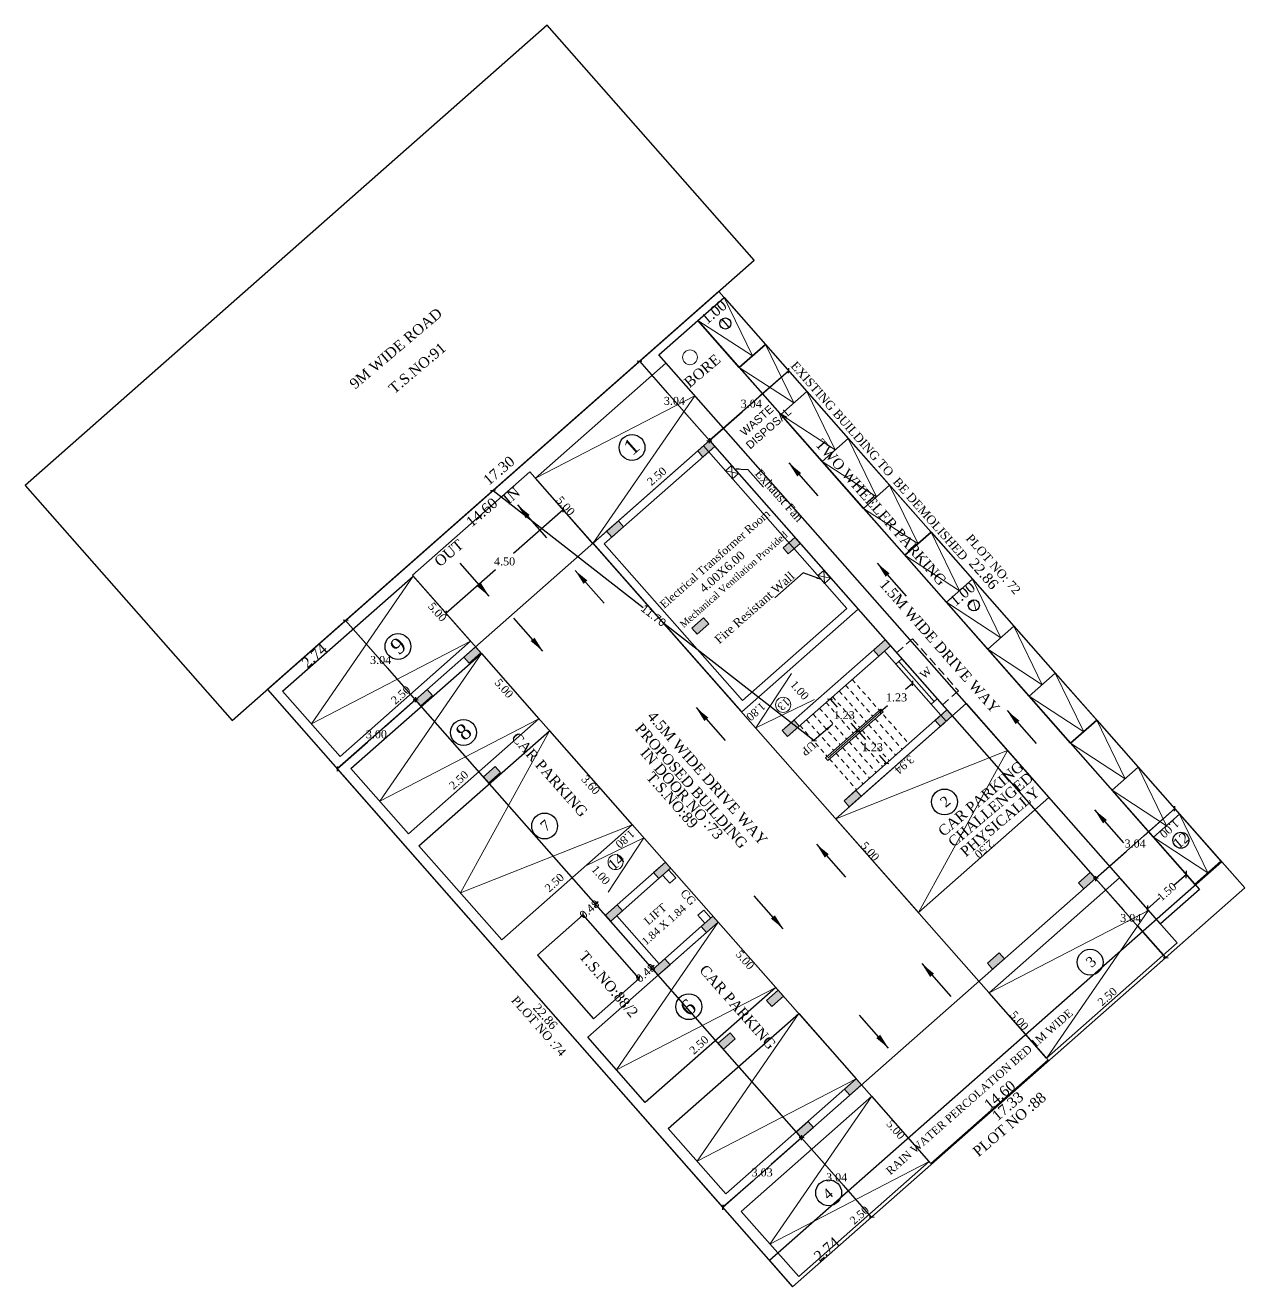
# Model space of a CAD drawing. Header units: metres. Extents: x -132 to 144, y -80 to -15.
# Drawn here: x 6.76 to 41.81, y -56.77 to -20.51 of the extents above; entities that cross this region are included whole.
import ezdxf
from ezdxf.enums import TextEntityAlignment as Align

# ---------------------------------------------------------------- set-up
doc = ezdxf.new("R2010")
doc.units = ezdxf.units.M
doc.header["$MEASUREMENT"] = 0
doc.header["$PDMODE"] = 3
doc.linetypes.add('HIDDEN', pattern=[0.375, 0.25, -0.125])
doc.layers.get('0').update_dxf_attribs({"lineweight": 5})
doc.layers.get('DEFPOINTS').update_dxf_attribs({"lineweight": 5})
for name, color, linetype, lineweight in [('AISLE_WIDTH_2', 8, 'Continuous', 0), ('DIST_EXIT', 7, 'Continuous', 0), ('DRIVE_WAY', 254, 'Continuous', 0), ('ELECTRICAL_ROOM', 7, 'Continuous', 0), ('NOTIFIED_ROAD', 1, 'Continuous', 13), ('PER_AISLE_WIDTH', 5, 'Continuous', 0), ('ROAD_WIDTH', 1, 'Continuous', 13), ('TWO_WHEELER_DRIVE_WAY', 6, 'Continuous', 0)]:
    doc.layers.add(name, color=color, linetype=linetype, lineweight=lineweight)
doc.layers.add('BLK_1_COVERED_AREA', color=140, linetype='Continuous', plot=False)
for name, color, linetype in [('BLK_1_LVL_0_BLDG_FOOT_PRINT', 1, 'Continuous'), ('BLK_1_LVL_0_FRONT_SETBACK', 2, 'Continuous'), ('BLK_1_LVL_0_REAR_SETBACK', 11, 'Continuous'), ('BLK_1_LVL_0_SIDE_SETBACK1', 171, 'Continuous'), ('BLK_1_LVL_0_SIDE_SETBACK2', 102, 'Continuous'), ('PARKING_SLOT', 30, 'Continuous'), ('PLOT_BOUNDARY', 70, 'Continuous'), ('RWH', 130, 'Continuous'), ('SEPTIC_TANK', 146, 'Continuous'), ('SURRENDER_ROAD_WIDTH', 2, 'Continuous'), ('TWO_WHEELER_PARKING', 2, 'Continuous')]:
    doc.layers.add(name, color=color, linetype=linetype)
doc.styles.add('Isa-', font='times.ttf')
doc.styles.get("Standard").update_dxf_attribs({"font": 'arial.ttf'})
doc.styles.add('STYLE2', font='times.ttf')
doc.dimstyles.new('Copy of ISO-25', dxfattribs={"dimscale": 0, "dimtxt": 0.23, "dimasz": 0.1, "dimexe": 1.25, "dimexo": 0.625, "dimgap": 0.11, "dimtad": 0, "dimtih": 1, "dimtoh": 1, "dimzin": 1, "dimdsep": 46, "dimtxsty": 'STYLE2', "dimblk": 'OBLIQUE', "dimcen": 0, "dimse1": 1, "dimse2": 1, "dimclrd": 1, "dimclrt": 3, "dimadec": 0, "dimazin": 2, "dimtfac": 1, "dimtix": 1, "dimtofl": 0, "dimtmove": 0, "dimatfit": 3, "dimfxl": 0, "dimtolj": 1, "dimarcsym": 0})
doc.dimstyles.new('ISO-25', dxfattribs={"dimscale": 0, "dimtxt": 0.23, "dimasz": 0.15, "dimexe": 1.25, "dimexo": 0.625, "dimgap": 0.11, "dimtad": 0, "dimtih": 1, "dimtoh": 1, "dimzin": 1, "dimdsep": 46, "dimtxsty": 'STYLE2', "dimblk": 'OBLIQUE', "dimcen": 0, "dimse1": 1, "dimse2": 1, "dimclrd": 1, "dimclrt": 3, "dimadec": 0, "dimazin": 2, "dimtfac": 1, "dimtix": 1, "dimtofl": 0, "dimtmove": 0, "dimatfit": 3, "dimfxl": 0, "dimtolj": 1, "dimarcsym": 0})
doc.dimstyles.new('STANDARD$0', dxfattribs={"dimtxt": 0.5, "dimasz": 0.1, "dimexe": 2, "dimexo": 2, "dimgap": 0, "dimtad": 0, "dimzin": 0, "dimdsep": 46, "dimtxsty": 'Standard', "dimblk": 'OBLIQUE', "dimcen": -0.0625, "dimse1": 1, "dimse2": 1, "dimclrd": 3, "dimclre": 9, "dimadec": 0, "dimazin": 0, "dimtfac": 1, "dimtix": 1, "dimtofl": 0, "dimtmove": 2, "dimatfit": 3, "dimldrblk": 'OBLIQUE', "dimfxl": 0, "dimtolj": 1, "dimtzin": 0, "dimarcsym": 0})

# ---------------------------------------------------------------- blocks, each defined once
blk = doc.blocks.new('_Oblique')
at = {"color": 0, "linetype": 'ByBlock', "lineweight": -2}
blk.add_line((-0.5, -0.5), (0.5, 0.5), dxfattribs=at)
blk = doc.blocks.new('*D167')
at = {"color": 1, "lineweight": -2}
for p, q in [((30.701, -40.8), (30.906, -41.033)), ((31.511, -41.719), (31.307, -41.487))]:
    blk.add_line(p, q, dxfattribs=at)
at = {"layer": 'DEFPOINTS', "color": 0}
for p in [(30.701, -40.8), (30.857, -40.663), (31.667, -41.582)]:
    blk.add_point(p, dxfattribs=at)
at = {"color": 1, "lineweight": -2, "xscale": 0.1, "yscale": 0.1, "zscale": 0.1}
for p, rotation in [((30.701, -40.8), 131.4016149081843), ((31.511, -41.719), 311.4016149081843)]:
    blk.add_blockref('_Oblique', p, dxfattribs=dict(at, rotation=rotation))
at = {"color": 3, "lineweight": -3, "insert": (31.106, -41.26), "char_height": 0.23, "attachment_point": 5, "style": 'STYLE2'}
blk.add_mtext('\\A1;1.23', dxfattribs=at)
blk = doc.blocks.new('*D168')
at = {"color": 1, "lineweight": -2}
for p, q in [((29.889, -39.879), (30.095, -40.112)), ((30.701, -40.8), (30.495, -40.567))]:
    blk.add_line(p, q, dxfattribs=at)
at = {"layer": 'DEFPOINTS', "color": 0}
for p in [(29.889, -39.879), (29.857, -39.907), (30.701, -40.8)]:
    blk.add_point(p, dxfattribs=at)
at = {"color": 1, "lineweight": -2, "xscale": 0.1, "yscale": 0.1, "zscale": 0.1}
for p, rotation in [((29.889, -39.879), 131.4016149081843), ((30.701, -40.8), 311.4016149081843)]:
    blk.add_blockref('_Oblique', p, dxfattribs=dict(at, rotation=rotation))
at = {"color": 3, "lineweight": -3, "insert": (30.295, -40.34), "char_height": 0.23, "attachment_point": 5, "style": 'STYLE2'}
blk.add_mtext('\\A1;1.23', dxfattribs=at)
blk = doc.blocks.new('*D169')
at = {"color": 1, "lineweight": -2}
for p, q in [((32.26, -39.425), (32.058, -39.603)), ((31.34, -40.236), (31.542, -40.058))]:
    blk.add_line(p, q, dxfattribs=at)
at = {"layer": 'DEFPOINTS', "color": 0}
for p in [(30.528, -39.315), (32.259, -39.424), (32.26, -39.425)]:
    blk.add_point(p, dxfattribs=at)
at = {"color": 1, "lineweight": -2, "xscale": 0.1, "yscale": 0.1, "zscale": 0.1}
for p, rotation in [((32.26, -39.425), 41.40161490818367), ((31.34, -40.236), 221.4016149081837)]:
    blk.add_blockref('_Oblique', p, dxfattribs=dict(at, rotation=rotation))
at = {"color": 3, "lineweight": -3, "insert": (31.8, -39.83), "char_height": 0.23, "attachment_point": 5, "style": 'STYLE2'}
blk.add_mtext('\\A1;1.23', dxfattribs=at)
blk = doc.blocks.new('*D188')
at = {"layer": 'DEFPOINTS', "color": 0}
for p in [(20.204, -33.878), (20.204, -33.878), (29.426, -41.07)]:
    blk.add_point(p, dxfattribs=at)
at = {"layer": 'DIST_EXIT', "color": 3, "lineweight": -2}
for p, q in [((20.204, -33.878), (24.518, -37.242)), ((29.426, -41.07), (25.112, -37.706))]:
    blk.add_line(p, q, dxfattribs=at)
at = {"layer": 'DIST_EXIT', "color": 3, "lineweight": -2, "xscale": 0.1, "yscale": 0.1, "zscale": 0.1}
for p, rotation in [((20.204, -33.878), 142.0509478956235), ((29.426, -41.07), 322.0509478956235)]:
    blk.add_blockref('_Oblique', p, dxfattribs=dict(at, rotation=rotation))
at = {"layer": 'DIST_EXIT', "color": 0, "lineweight": -3, "insert": (24.815, -37.474), "char_height": 0.23, "attachment_point": 5, "rotation": 322.0509}
blk.add_mtext('\\A1;11.70', dxfattribs=at)
blk = doc.blocks.new('*D192')
at = {"layer": 'DEFPOINTS', "color": 0}
for p in [(23.15, -45.763), (23.15, -45.763), (22.793, -46.077)]:
    blk.add_point(p, dxfattribs=at)
at = {"layer": 'SEPTIC_TANK', "color": 3, "lineweight": -2}
for p, q in [((23.15, -45.763), (23.225, -45.697)), ((22.793, -46.077), (22.718, -46.144))]:
    blk.add_line(p, q, dxfattribs=at)
at = {"layer": 'SEPTIC_TANK', "color": 3, "lineweight": -2, "xscale": 0.1, "yscale": 0.1, "zscale": 0.1}
for p, rotation in [((22.793, -46.077), 41.40161490749492), ((23.15, -45.763), 221.401614907495)]:
    blk.add_blockref('_Oblique', p, dxfattribs=dict(at, rotation=rotation))
at = {"layer": 'SEPTIC_TANK', "color": 0, "lineweight": -3, "insert": (22.972, -45.92), "char_height": 0.23, "attachment_point": 5, "rotation": 41.4016}
blk.add_mtext('\\A1;0.48', dxfattribs=at)
blk = doc.blocks.new('*D193')
at = {"layer": 'DEFPOINTS', "color": 0, "linetype": 'ByBlock'}
for p in [(24.761, -47.59), (24.761, -47.59), (24.405, -47.905)]:
    blk.add_point(p, dxfattribs=at)
at = {"layer": 'SEPTIC_TANK', "color": 3, "linetype": 'ByBlock', "lineweight": -2}
for p, q in [((24.761, -47.59), (24.836, -47.524)), ((24.405, -47.905), (24.33, -47.971))]:
    blk.add_line(p, q, dxfattribs=at)
at = {"layer": 'SEPTIC_TANK', "color": 3, "linetype": 'ByBlock', "lineweight": -2, "xscale": 0.1, "yscale": 0.1, "zscale": 0.1}
for p, rotation in [((24.405, -47.905), 41.40161490749492), ((24.761, -47.59), 221.401614907495)]:
    blk.add_blockref('_Oblique', p, dxfattribs=dict(at, rotation=rotation))
at = {"layer": 'SEPTIC_TANK', "color": 0, "linetype": 'ByBlock', "lineweight": -3, "insert": (24.583, -47.748), "char_height": 0.23, "attachment_point": 5, "rotation": 41.4016}
blk.add_mtext('\\A1;0.48', dxfattribs=at)
blk = doc.blocks.new('*D229')
at = {"color": 102, "linetype": 'Continuous', "lineweight": -2}
for p, q in [((17.976, -39.895), (17.107, -40.661)), ((15.723, -41.881), (16.592, -41.115))]:
    blk.add_line(p, q, dxfattribs=at)
at = {"layer": 'DEFPOINTS', "color": 0}
for p in [(17.976, -39.895), (15.723, -41.881), (15.723, -41.881)]:
    blk.add_point(p, dxfattribs=at)
at = {"color": 102, "lineweight": -2, "xscale": 0.1, "yscale": 0.1, "zscale": 0.1}
for p, rotation in [((17.976, -39.895), 41.40161490818566), ((15.723, -41.881), 221.4016149081856)]:
    blk.add_blockref('_Oblique', p, dxfattribs=dict(at, rotation=rotation))
at = {"color": 102, "lineweight": -3, "insert": (16.849, -40.888), "char_height": 0.23, "attachment_point": 5, "style": 'STYLE2'}
blk.add_mtext('\\A1;3.00', dxfattribs=at)
blk = doc.blocks.new('*D230')
at = {"color": 2, "linetype": 'Continuous', "lineweight": -2}
for p, q in [((15.966, -37.614), (16.77, -38.527)), ((17.976, -39.895), (17.171, -38.982))]:
    blk.add_line(p, q, dxfattribs=at)
at = {"layer": 'DEFPOINTS', "color": 0}
for p in [(15.966, -37.614), (15.966, -37.614), (17.976, -39.895)]:
    blk.add_point(p, dxfattribs=at)
at = {"color": 2, "lineweight": -2, "xscale": 0.1, "yscale": 0.1, "zscale": 0.1}
for p, rotation in [((15.966, -37.614), 131.4016149050873), ((17.976, -39.895), 311.4016149050873)]:
    blk.add_blockref('_Oblique', p, dxfattribs=dict(at, rotation=rotation))
at = {"color": 2, "lineweight": -3, "insert": (16.971, -38.754), "char_height": 0.23, "attachment_point": 5, "style": 'STYLE2'}
blk.add_mtext('\\A1;3.04', dxfattribs=at)
blk = doc.blocks.new('*D231')
at = {"color": 1, "linetype": 'Continuous', "lineweight": -2}
for p, q in [((24.412, -30.168), (25.216, -31.081)), ((26.422, -32.448), (25.617, -31.535))]:
    blk.add_line(p, q, dxfattribs=at)
at = {"layer": 'DEFPOINTS', "color": 0}
for p in [(24.412, -30.168), (24.412, -30.168), (26.422, -32.448)]:
    blk.add_point(p, dxfattribs=at)
at = {"color": 1, "lineweight": -2, "xscale": 0.1, "yscale": 0.1, "zscale": 0.1}
for p, rotation in [((24.412, -30.168), 131.4016149081838), ((26.422, -32.448), 311.4016149081838)]:
    blk.add_blockref('_Oblique', p, dxfattribs=dict(at, rotation=rotation))
at = {"color": 3, "insert": (25.417, -31.308), "char_height": 0.23, "attachment_point": 5, "style": 'STYLE2'}
blk.add_mtext('\\A1;3.04', dxfattribs=at)
blk = doc.blocks.new('*D232')
at = {"color": 1, "linetype": 'Continuous', "lineweight": -2}
for p, q in [((37.524, -45.03), (38.33, -45.941)), ((39.539, -47.306), (38.733, -46.396))]:
    blk.add_line(p, q, dxfattribs=at)
at = {"layer": 'DEFPOINTS', "color": 0}
for p in [(37.519, -45.035), (39.534, -47.311), (39.539, -47.306)]:
    blk.add_point(p, dxfattribs=at)
at = {"color": 1, "lineweight": -2, "xscale": 0.1, "yscale": 0.1, "zscale": 0.1}
for p, rotation in [((37.524, -45.03), 131.5221472490086), ((39.539, -47.306), 311.5221472490087)]:
    blk.add_blockref('_Oblique', p, dxfattribs=dict(at, rotation=rotation))
at = {"color": 3, "insert": (38.532, -46.168), "char_height": 0.23, "attachment_point": 5, "style": 'STYLE2'}
blk.add_mtext('\\A1;3.04', dxfattribs=at)
blk = doc.blocks.new('*D233')
at = {"color": 1, "linetype": 'Continuous', "lineweight": -2}
for p, q in [((39.799, -43.024), (38.917, -43.802)), ((37.519, -45.035), (38.401, -44.257))]:
    blk.add_line(p, q, dxfattribs=at)
at = {"layer": 'DEFPOINTS', "color": 0}
for p in [(39.799, -43.024), (39.799, -43.024), (37.519, -45.035)]:
    blk.add_point(p, dxfattribs=at)
at = {"color": 1, "lineweight": -2, "xscale": 0.1, "yscale": 0.1, "zscale": 0.1}
for p, rotation in [((39.799, -43.024), 41.40161491333244), ((37.519, -45.035), 221.4016149133325)]:
    blk.add_blockref('_Oblique', p, dxfattribs=dict(at, rotation=rotation))
at = {"color": 3, "insert": (38.659, -44.029), "char_height": 0.23, "attachment_point": 5, "style": 'STYLE2'}
blk.add_mtext('\\A1;3.04', dxfattribs=at)
blk = doc.blocks.new('*D234')
at = {"color": 1, "linetype": 'Continuous', "lineweight": -2}
for p, q in [((29.073, -52.481), (28.195, -53.253)), ((26.801, -54.479), (27.678, -53.708))]:
    blk.add_line(p, q, dxfattribs=at)
at = {"layer": 'DEFPOINTS', "color": 0}
for p in [(29.073, -52.481), (26.801, -54.479), (26.801, -54.479)]:
    blk.add_point(p, dxfattribs=at)
at = {"color": 1, "lineweight": -2, "xscale": 0.1, "yscale": 0.1, "zscale": 0.1}
for p, rotation in [((29.073, -52.481), 41.32642363965231), ((26.801, -54.479), 221.3264236396523)]:
    blk.add_blockref('_Oblique', p, dxfattribs=dict(at, rotation=rotation))
at = {"color": 3, "insert": (27.937, -53.48), "char_height": 0.23, "attachment_point": 5, "style": 'STYLE2'}
blk.add_mtext('\\A1;3.03', dxfattribs=at)
blk = doc.blocks.new('*D235')
at = {"color": 11, "linetype": 'Continuous', "lineweight": -2}
for p, q in [((29.073, -52.481), (29.878, -53.394)), ((31.084, -54.761), (30.279, -53.849))]:
    blk.add_line(p, q, dxfattribs=at)
at = {"layer": 'DEFPOINTS', "color": 0}
for p in [(29.073, -52.481), (31.084, -54.761), (31.084, -54.761)]:
    blk.add_point(p, dxfattribs=at)
at = {"color": 11, "lineweight": -2, "xscale": 0.1, "yscale": 0.1, "zscale": 0.1}
for p, rotation in [((29.073, -52.481), 131.4016149030228), ((31.084, -54.761), 311.4016149030228)]:
    blk.add_blockref('_Oblique', p, dxfattribs=dict(at, rotation=rotation))
at = {"color": 11, "lineweight": -3, "insert": (30.078, -53.621), "char_height": 0.23, "attachment_point": 5, "style": 'STYLE2'}
blk.add_mtext('\\A1;3.04', dxfattribs=at)
blk = doc.blocks.new('*D236')
at = {"layer": 'DEFPOINTS', "color": 0, "ltscale": 2}
for p in [(40.508, -45.345), (39.006, -45.909), (39.383, -46.337)]:
    blk.add_point(p, dxfattribs=at)
at = {"layer": 'TWO_WHEELER_DRIVE_WAY', "color": 3, "lineweight": -2, "ltscale": 2}
for p, q in [((40.131, -44.917), (39.772, -45.234)), ((39.006, -45.909), (39.365, -45.592))]:
    blk.add_line(p, q, dxfattribs=at)
at = {"layer": 'TWO_WHEELER_DRIVE_WAY', "color": 3, "lineweight": -2, "ltscale": 2, "xscale": 0.15, "yscale": 0.15, "zscale": 0.15}
for p, rotation in [((40.131, -44.917), 41.40161490818413), ((39.006, -45.909), 221.4016149081841)]:
    blk.add_blockref('_Oblique', p, dxfattribs=dict(at, rotation=rotation))
at = {"layer": 'TWO_WHEELER_DRIVE_WAY', "color": 0, "lineweight": -3, "ltscale": 2, "insert": (39.568, -45.413), "char_height": 0.23, "attachment_point": 5, "rotation": 41.4016, "style": 'Isa-'}
blk.add_mtext('\\A1;1.50', dxfattribs=at)
blk = doc.blocks.new('*D237')
at = {"color": 171, "linetype": 'Continuous', "lineweight": -2}
for p, q in [((28.702, -30.438), (27.881, -31.162)), ((26.422, -32.448), (27.365, -31.617))]:
    blk.add_line(p, q, dxfattribs=at)
at = {"layer": 'DEFPOINTS', "color": 0}
for p in [(28.702, -30.438), (28.702, -30.438), (26.422, -32.448)]:
    blk.add_point(p, dxfattribs=at)
at = {"color": 171, "lineweight": -2, "xscale": 0.1, "yscale": 0.1, "zscale": 0.1}
for p, rotation in [((28.702, -30.438), 41.40161490818423), ((26.422, -32.448), 221.4016149081842)]:
    blk.add_blockref('_Oblique', p, dxfattribs=dict(at, rotation=rotation))
at = {"color": 171, "lineweight": -3, "insert": (27.623, -31.389), "char_height": 0.23, "attachment_point": 5, "style": 'STYLE2'}
blk.add_mtext('\\A1;3.04', dxfattribs=at)
blk = doc.blocks.new('*D238')
at = {"layer": 'DEFPOINTS', "color": 0}
for p in [(21.258, -33.34), (22.222, -34.433), (17.883, -36.316)]:
    blk.add_point(p, dxfattribs=at)
at = {"layer": 'DRIVE_WAY', "color": 1, "lineweight": -2}
for p, q in [((22.222, -34.433), (20.792, -35.694)), ((18.846, -37.409), (20.276, -36.148))]:
    blk.add_line(p, q, dxfattribs=at)
at = {"layer": 'DRIVE_WAY', "color": 1, "lineweight": -2, "xscale": 0.1, "yscale": 0.1, "zscale": 0.1}
for p, rotation in [((22.222, -34.433), 41.40161490818493), ((18.846, -37.409), 221.4016149081849)]:
    blk.add_blockref('_Oblique', p, dxfattribs=dict(at, rotation=rotation))
at = {"layer": 'DRIVE_WAY', "color": 3, "insert": (20.534, -35.921), "char_height": 0.23, "attachment_point": 5, "style": 'STYLE2'}
blk.add_mtext('\\A1;4.50', dxfattribs=at)

msp = doc.modelspace()

# ---------------------------------------------------------------- hatches: boundary and pattern name
for points in [[(26.08447, -32.7456), (26.23658, -32.91812), (26.57412, -32.62052), (26.42201, -32.448)], [(23.95585, -34.92896), (23.80374, -34.75644), (23.4662, -35.05404), (23.61831, -35.22656)], [(29.02688, -35.40247), (28.87477, -35.22995), (28.53723, -35.52755), (28.68934, -35.70007)], [(26.40844, -37.71106), (26.25634, -37.53854), (25.91879, -37.83614), (26.0709, -38.00866)], [(19.85079, -38.54826), (19.69868, -38.37574), (19.36114, -38.67334), (19.51325, -38.84586)], [(31.6245, -38.34872), (31.47239, -38.1762), (31.13485, -38.4738), (31.28695, -38.64632)], [(18.46562, -39.76953), (18.31351, -39.59701), (17.97597, -39.8946), (18.12808, -40.06713)], [(33.39907, -40.36147), (33.24697, -40.18895), (32.90943, -40.48655), (33.06153, -40.65907)], [(29.00606, -40.65732), (28.85395, -40.48479), (28.51641, -40.78239), (28.66852, -40.95492)], [(20.41751, -41.98367), (20.2654, -41.81115), (19.92786, -42.10875), (20.07997, -42.28127)], [(30.7805, -42.67019), (30.62839, -42.49767), (30.29085, -42.79527), (30.44295, -42.96779)], [(25.30679, -44.73653), (25.15468, -44.56401), (24.81714, -44.86161), (24.96924, -45.03413)], [(37.51918, -45.03455), (37.36707, -44.86202), (37.02953, -45.15962), (37.18164, -45.33215)], [(23.92161, -45.95779), (23.76951, -45.78527), (23.43197, -46.08287), (23.58407, -46.25539)], [(26.67574, -46.28922), (26.52364, -46.1167), (26.1861, -46.4143), (26.3382, -46.58682)], [(25.29057, -47.51048), (25.13847, -47.33796), (24.80093, -47.63556), (24.95303, -47.80808)], [(34.9006, -47.34326), (34.74849, -47.17074), (34.41095, -47.46834), (34.56306, -47.64086)], [(28.55173, -48.41698), (28.39962, -48.24446), (28.06208, -48.54206), (28.21418, -48.71458)], [(27.16637, -49.63832), (27.01426, -49.4658), (26.67672, -49.7634), (26.82883, -49.93592)], [(30.79585, -50.96229), (30.64374, -50.78977), (30.3062, -51.08737), (30.45831, -51.25989)], [(29.41068, -52.18356), (29.25857, -52.01103), (28.92103, -52.30863), (29.07314, -52.48116)]]:
    msp.add_hatch(color=4).paths.add_polyline_path(points)

# ---------------------------------------------------------------- linework, layer by layer
at = {"color": 4}
for p, q in [((27.65638, -30.01234), (26.84102, -28.33151)), ((27.65638, -30.01234), (26.09093, -28.99284)), ((28.84678, -31.36251), (28.03142, -29.68168)), ((28.84678, -31.36251), (27.28133, -30.34301)), ((25.99789, -31.15546), (21.42077, -33.52451)), ((25.99789, -31.15546), (23.0741, -35.39974)), ((30.03718, -32.71268), (29.22182, -31.03184)), ((30.03718, -32.71268), (28.47173, -31.69318)), ((31.22758, -34.06284), (30.41222, -32.38201)), ((31.22758, -34.06284), (29.66213, -33.04334)), ((32.41797, -35.41301), (31.60262, -33.73218)), ((32.41797, -35.41301), (30.85253, -34.39351)), ((33.60837, -36.76317), (32.79302, -35.08234)), ((33.60837, -36.76317), (32.04293, -35.74367)), ((14.98044, -40.58474), (17.90423, -36.34046)), ((34.79877, -38.11334), (33.98342, -36.43251)), ((34.79877, -38.11334), (33.23333, -37.09384)), ((35.98917, -39.46351), (35.17382, -37.78267)), ((14.98044, -40.58474), (19.55757, -38.21569)), ((16.94463, -42.81255), (19.86842, -38.56827)), ((35.98917, -39.46351), (34.42373, -38.44401)), ((27.75844, -40.70628), (28.77794, -39.14084)), ((37.17957, -40.81367), (36.36422, -39.13284)), ((37.17957, -40.81367), (35.61413, -39.79417)), ((27.75844, -40.70628), (29.43928, -39.89093)), ((33.39907, -40.36147), (33.24697, -40.18895)), ((16.94463, -42.81255), (21.52176, -40.4435)), ((33.22655, -40.51358), (33.07445, -40.34106)), ((38.36997, -42.16384), (37.55462, -40.48301)), ((19.2634, -45.44253), (21.82347, -40.7857)), ((38.36997, -42.16384), (36.80453, -41.14434)), ((34.99202, -41.35672), (30.05116, -43.31322)), ((32.43196, -46.01355), (34.99202, -41.35672)), ((39.56037, -43.51401), (38.74502, -41.83317)), ((39.56037, -43.51401), (37.99493, -42.49451)), ((24.20426, -43.48603), (19.2634, -45.44253)), ((40.75077, -44.86417), (39.93542, -43.18334)), ((24.53493, -43.86108), (22.8541, -44.67643)), ((24.53493, -43.86108), (23.51543, -45.42653)), ((40.75077, -44.86417), (39.18533, -43.84467)), ((39.03927, -45.94716), (34.46214, -48.31621)), ((39.04177, -45.94495), (36.11797, -50.18924)), ((23.75195, -50.5335), (26.67574, -46.28922)), ((23.75195, -50.5335), (28.32908, -48.16445)), ((28.21418, -48.71458), (28.06208, -48.54206)), ((28.55173, -48.41698), (28.3792, -48.56909)), ((26.06661, -53.15882), (28.99041, -48.91454)), ((26.06661, -53.15882), (30.64374, -50.78977)), ((28.16293, -55.53649), (31.08672, -51.29221)), ((28.16293, -55.53649), (32.74006, -53.16744))]:
    msp.add_line(p, q, dxfattribs=at)
for p, q in [((26.57412, -32.62052), (23.40123, -35.41796)), ((26.24949, -32.6001), (30.36959, -37.27318)), ((27.25407, -33.39173), (26.88315, -33.31881)), ((27.05567, -33.1667), (27.08155, -33.54383)), ((23.0766, -35.39754), (27.34881, -40.24314)), ((23.40123, -35.41796), (27.36922, -39.91851)), ((29.70845, -36.17552), (29.73433, -36.55265)), ((29.90685, -36.40055), (29.53593, -36.32763)), ((30.69422, -37.29359), (27.34881, -40.24314)), ((30.36959, -37.27318), (27.36922, -39.91851)), ((26.0709, -38.00866), (25.99485, -37.9224)), ((26.03287, -37.96553), (26.0709, -38.00866)), ((26.07106, -38.00852), (26.0709, -38.00866)), ((31.47239, -38.1762), (28.60267, -40.70634)), ((31.45198, -38.50083), (28.66852, -40.95492)), ((31.45198, -38.50083), (33.07445, -40.34106)), ((31.34599, -40.16741), (29.75784, -41.56763)), ((31.41212, -40.24242), (29.82397, -41.64264)), ((31.37795, -40.20367), (29.82731, -41.57082)), ((31.41212, -40.24242), (31.34599, -40.16741)), ((33.07445, -40.34106), (30.29099, -42.79514)), ((33.22655, -40.51358), (30.52936, -42.89161)), ((29.75784, -41.56763), (29.82397, -41.64264)), ((23.60449, -45.93076), (25.15468, -44.56401)), ((25.15468, -44.56401), (23.60449, -45.93076)), ((25.07683, -44.93927), (23.75659, -46.10328)), ((23.75659, -46.10328), (25.07683, -44.93927)), ((25.07683, -44.93927), (23.75659, -46.10328)), ((25.07676, -44.93934), (23.75659, -46.10328)), ((25.07676, -44.93934), (23.75659, -46.10328)), ((25.27964, -45.1693), (25.07683, -44.93927)), ((25.20359, -45.08304), (25.07683, -44.93927)), ((25.30679, -44.73653), (25.24935, -44.78716)), ((25.45216, -45.01719), (25.24935, -44.78716)), ((25.27964, -45.1693), (25.45216, -45.01719)), ((26.09087, -46.08941), (26.2634, -45.93731)), ((26.46621, -46.16733), (26.2634, -45.93731)), ((24.97324, -47.48322), (23.75659, -46.10328)), ((24.97324, -47.48322), (23.75659, -46.10328)), ((26.29368, -46.31944), (24.97345, -47.48345)), ((25.12555, -47.65597), (26.58948, -46.36527)), ((26.58948, -46.36527), (25.12555, -47.65597)), ((26.58948, -46.36527), (25.70062, -47.14895)), ((26.29368, -46.31944), (26.09087, -46.08941)), ((28.2271, -48.39657), (28.06208, -48.54206)), ((28.55173, -48.41698), (28.21418, -48.71458)), ((28.55173, -48.41698), (28.46547, -48.49303))]:
    msp.add_line(p, q)
at = {"color": 2}
msp.add_line((32.87953, -39.94609), (31.86549, -38.79595), dxfattribs=at)
at = {"color": 242, "linetype": 'HIDDEN', "ltscale": 0.5}
for p, q in [((30.34059, -39.4807), (31.11814, -40.36261)), ((30.52811, -39.31537), (32.15058, -41.1556)), ((29.96554, -39.81137), (30.74332, -40.69354)), ((30.15307, -39.64604), (30.93073, -40.52808)), ((29.5905, -40.14204), (30.36851, -41.02447)), ((29.77802, -39.9767), (30.55592, -40.859)), ((29.21545, -40.4727), (29.99369, -41.3554)), ((29.40297, -40.30737), (30.1811, -41.18993)), ((30.99833, -40.60475), (31.77554, -41.48626)), ((31.18574, -40.43929), (31.96306, -41.32093)), ((29.02793, -40.63804), (29.80629, -41.52086)), ((30.62352, -40.93568), (31.40049, -41.81693)), ((30.81093, -40.77022), (31.58801, -41.6516)), ((30.2487, -41.26661), (31.02544, -42.1476)), ((30.43611, -41.10115), (31.21297, -41.98226)), ((29.87389, -41.59754), (30.6504, -42.47826)), ((30.0613, -41.43207), (30.83792, -42.31293))]:
    msp.add_line(p, q, dxfattribs=at)
at = {"color": 3}
for p, q in [((28.51641, -40.78239), (28.66852, -40.95492)), ((25.30679, -44.73653), (25.15468, -44.56401)), ((26.67574, -46.28922), (26.52364, -46.1167))]:
    msp.add_line(p, q, dxfattribs=at)
for points in [[(26.69184, -28.15726), (13.71524, -39.59832), (28.81081, -56.76528), (41.80991, -45.30437)], [(27.08155, -33.54383), (26.88315, -33.31881), (27.05567, -33.1667), (27.25407, -33.39173)], [(29.73433, -36.55265), (29.53593, -36.32763), (29.70845, -36.17552), (29.90685, -36.40055)]]:
    msp.add_lwpolyline(points, close=True)
at = {"color": 6}
for points in [[(37.51918, -45.03455), (29.07314, -52.48116), (17.97597, -39.8946), (26.42201, -32.448)], [(30.69408, -37.29372), (27.34881, -40.24314), (23.0766, -35.39754), (26.42201, -32.448)]]:
    msp.add_lwpolyline(points, close=True, dxfattribs=at)
at = {"color": 4}
for points in [[(26.42201, -32.448), (26.57412, -32.62052), (26.23658, -32.91812), (26.08447, -32.7456)], [(23.61831, -35.22656), (23.4662, -35.05404), (23.80374, -34.75644), (23.95585, -34.92896)], [(28.68934, -35.70007), (28.53723, -35.52755), (28.87477, -35.22995), (29.02688, -35.40247)], [(26.0709, -38.00866), (25.91879, -37.83614), (26.25634, -37.53854), (26.40844, -37.71106)], [(19.51325, -38.84586), (19.36114, -38.67334), (19.69868, -38.37574), (19.85079, -38.54826)], [(31.28695, -38.64632), (31.13485, -38.4738), (31.47239, -38.1762), (31.6245, -38.34872)], [(18.12808, -40.06713), (17.97597, -39.8946), (18.31351, -39.59701), (18.46562, -39.76953)], [(33.06153, -40.65907), (32.90943, -40.48655), (33.24697, -40.18895), (33.39907, -40.36147)], [(28.66852, -40.95492), (28.51641, -40.78239), (28.85395, -40.48479), (29.00606, -40.65732)], [(20.07997, -42.28127), (19.92786, -42.10875), (20.2654, -41.81115), (20.41751, -41.98367)], [(30.44295, -42.96779), (30.29085, -42.79527), (30.62839, -42.49767), (30.7805, -42.67019)], [(24.96924, -45.03413), (24.81714, -44.86161), (25.15468, -44.56401), (25.30679, -44.73653)], [(37.18164, -45.33215), (37.02953, -45.15962), (37.36707, -44.86202), (37.51918, -45.03455)], [(23.58407, -46.25539), (23.43197, -46.08287), (23.76951, -45.78527), (23.92161, -45.95779)], [(26.3382, -46.58682), (26.1861, -46.4143), (26.52364, -46.1167), (26.67574, -46.28922)], [(24.95303, -47.80808), (24.80093, -47.63556), (25.13847, -47.33796), (25.29057, -47.51048)], [(34.56306, -47.64086), (34.41095, -47.46834), (34.74849, -47.17074), (34.9006, -47.34326)], [(28.21418, -48.71458), (28.06208, -48.54206), (28.39962, -48.24446), (28.55173, -48.41698)], [(26.82883, -49.93592), (26.67672, -49.7634), (27.01426, -49.4658), (27.16637, -49.63832)], [(30.45831, -51.25989), (30.3062, -51.08737), (30.64374, -50.78977), (30.79585, -50.96229)], [(29.07314, -52.48116), (28.92103, -52.30863), (29.25857, -52.01103), (29.41068, -52.18356)]]:
    msp.add_lwpolyline(points, close=True, dxfattribs=at)
at = {"color": 4, "linetype": 'HIDDEN'}
msp.add_lwpolyline([(31.79964, -38.54738), (32.2597, -38.14176), (33.57796, -39.63694), (33.1179, -40.04256)], dxfattribs=at)
at = {"color": 2}
msp.add_lwpolyline([(31.95175, -38.7199), (32.9658, -39.87004), (32.79327, -40.02215), (31.77923, -38.87201), (31.95175, -38.7199)], dxfattribs=at)
at = {"lineweight": -3}
for centre, radius in [((26.88027, -29.08019), 0.15935), ((24.19803, -32.6444), 0.37203), ((34.02266, -37.18119), 0.15935), ((17.46894, -38.36396), 0.37203), ((19.35192, -40.83468), 0.37203), ((33.17774, -42.83185), 0.37203), ((21.68466, -43.52292), 0.37203), ((39.97466, -43.93202), 0.22836), ((37.36618, -47.43609), 0.37203), ((25.82933, -48.71577), 0.37203), ((29.84973, -54.06311), 0.37203)]:
    msp.add_circle(centre, radius, dxfattribs=at)
msp.add_circle((25.86355, -30.05341), 0.21427)
at = {"color": 4}
for centre in [(28.54109, -40.03924), (23.72462, -44.56016)]:
    msp.add_circle(centre, 0.21749, dxfattribs=at)
at = {"layer": 'AISLE_WIDTH_2', "color": 8}
msp.add_lwpolyline([(32.78446, -53.2178), (36.15987, -50.2418), (21.25811, -33.34003), (17.8827, -36.31603)], close=True, dxfattribs=at)
at = {"layer": 'BLK_1_COVERED_AREA', "lineweight": -3}
msp.add_lwpolyline([(37.51918, -45.03455), (29.07314, -52.48116), (17.97597, -39.8946), (26.42201, -32.448)], close=True, dxfattribs=at)
at = {"layer": 'BLK_1_LVL_0_BLDG_FOOT_PRINT', "color": 1, "lineweight": -3}
msp.add_lwpolyline([(37.51918, -45.03455), (29.07314, -52.48116), (17.97597, -39.8946), (26.42201, -32.448)], close=True, dxfattribs=at)
at = {"layer": 'BLK_1_LVL_0_FRONT_SETBACK', "color": 2, "lineweight": -3}
msp.add_lwpolyline([(26.42201, -32.448), (24.41156, -30.16771), (15.96552, -37.61432), (17.97597, -39.8946)], close=True, dxfattribs=at)
at = {"layer": 'BLK_1_LVL_0_REAR_SETBACK', "color": 11, "lineweight": -3}
msp.add_lwpolyline([(39.52963, -47.31483), (37.51918, -45.03455), (29.07314, -52.48116), (31.08359, -54.76144)], close=True, dxfattribs=at)
at = {"layer": 'BLK_1_LVL_0_SIDE_SETBACK1', "color": 171, "lineweight": -3}
msp.add_lwpolyline([(28.70229, -30.43754), (26.42201, -32.448), (37.51918, -45.03455), (39.79946, -43.02409)], close=True, dxfattribs=at)
at = {"layer": 'BLK_1_LVL_0_SIDE_SETBACK2', "color": 102, "lineweight": -3}
msp.add_lwpolyline([(17.97597, -39.8946), (15.7227, -41.88124), (26.80335, -54.48236), (29.07314, -52.48116)], close=True, dxfattribs=at)
at = {"layer": 'DRIVE_WAY', "color": 254}
msp.add_lwpolyline([(32.78446, -53.2178), (36.15987, -50.2418), (21.25811, -33.34003), (17.8827, -36.31603)], close=True, dxfattribs=at)
at = {"layer": 'ELECTRICAL_ROOM', "color": 7, "lineweight": -3}
msp.add_lwpolyline([(30.69422, -37.29359), (27.34881, -40.24314), (23.0766, -35.39754), (26.42201, -32.448)], close=True, dxfattribs=at)
at = {"layer": 'NOTIFIED_ROAD', "color": 1}
msp.add_lwpolyline([(21.75741, -20.50927), (6.75557, -33.73593), (12.70756, -40.48676), (27.70941, -27.2601)], close=True, dxfattribs=at)
at = {"layer": 'PARKING_SLOT'}
for points in [[(23.0741, -35.39974), (21.42077, -33.52451), (25.17123, -30.21785), (26.82456, -32.09308)], [(15.8071, -41.52235), (14.15377, -39.64712), (17.90423, -36.34046), (19.55757, -38.21569)], [(17.77129, -43.75016), (16.11796, -41.87493), (19.86842, -38.56827), (21.52176, -40.4435)], [(32.43196, -46.01355), (30.05116, -43.31322), (33.80162, -40.00655), (36.18242, -42.70689)], [(20.4538, -46.7927), (18.073, -44.09237), (21.82347, -40.7857), (24.20426, -43.48603)], [(36.11547, -50.19144), (34.46214, -48.31621), (38.2126, -45.00954), (39.86593, -46.88477)], [(24.57862, -51.47111), (22.92528, -49.59588), (26.67574, -46.28922), (28.32908, -48.16445)], [(26.89328, -54.09644), (25.23995, -52.22121), (28.99041, -48.91454), (30.64374, -50.78977)], [(32.74006, -53.16744), (31.08672, -51.29221), (27.33626, -54.59887), (28.98959, -56.4741)]]:
    msp.add_lwpolyline(points, close=True, dxfattribs=at)
at = {"layer": 'PER_AISLE_WIDTH', "color": 5}
msp.add_lwpolyline([(32.78446, -53.2178), (36.15987, -50.2418), (21.25811, -33.34003), (17.8827, -36.31603)], close=True, dxfattribs=at)
at = {"layer": 'PLOT_BOUNDARY', "linetype": 'ByBlock'}
msp.add_lwpolyline([(26.69184, -28.15726), (13.71524, -39.59832), (28.81081, -56.76528), (41.80991, -45.30437)], close=True, dxfattribs=at)
at = {"layer": 'ROAD_WIDTH', "color": 1, "lineweight": -3}
msp.add_lwpolyline([(21.75741, -20.50927), (6.75557, -33.73593), (12.70756, -40.48676), (27.70941, -27.2601)], close=True, dxfattribs=at)
at = {"layer": 'RWH', "lineweight": -3}
msp.add_lwpolyline([(28.15046, -56.01432), (28.81081, -56.76528), (41.80991, -45.30437), (41.14858, -44.55428)], close=True, dxfattribs=at)
at = {"layer": 'SEPTIC_TANK', "linetype": 'ByBlock', "lineweight": -3}
msp.add_lwpolyline([(21.47994, -47.23532), (23.09118, -49.06282), (24.40453, -47.90489), (22.79328, -46.07739)], close=True, dxfattribs=at)
at = {"layer": 'SURRENDER_ROAD_WIDTH', "color": 2, "lineweight": -3}
msp.add_lwpolyline([(21.75741, -20.50927), (6.75557, -33.73593), (12.70756, -40.48676), (27.70941, -27.2601)], close=True, dxfattribs=at)
at = {"layer": 'TWO_WHEELER_DRIVE_WAY', "color": 6, "lineweight": -3, "ltscale": 2}
msp.add_lwpolyline([(26.09093, -28.99284), (40.50799, -45.34486), (39.38285, -46.33686), (24.96579, -29.98484)], close=True, dxfattribs=at)
at = {"layer": 'TWO_WHEELER_PARKING', "color": 2}
for points in [[(28.03142, -29.68168), (27.28133, -30.34301), (26.09093, -28.99284), (26.84102, -28.33151)], [(29.22182, -31.03184), (28.47173, -31.69318), (27.28133, -30.34301), (28.03142, -29.68168)], [(30.41222, -32.38201), (29.66213, -33.04334), (28.47173, -31.69318), (29.22182, -31.03184)], [(31.60262, -33.73218), (30.85253, -34.39351), (29.66213, -33.04334), (30.41222, -32.38201)], [(32.79302, -35.08234), (32.04293, -35.74367), (30.85253, -34.39351), (31.60262, -33.73218)], [(33.98342, -36.43251), (33.23333, -37.09384), (32.04293, -35.74367), (32.79302, -35.08234)], [(35.17382, -37.78267), (34.42373, -38.44401), (33.23333, -37.09384), (33.98342, -36.43251)], [(36.36422, -39.13284), (35.61413, -39.79417), (34.42373, -38.44401), (35.17382, -37.78267)], [(37.55462, -40.48301), (36.80453, -41.14434), (35.61413, -39.79417), (36.36422, -39.13284)], [(38.74502, -41.83317), (37.99493, -42.49451), (36.80453, -41.14434), (37.55462, -40.48301)], [(39.93542, -43.18334), (39.18533, -43.84467), (37.99493, -42.49451), (38.74502, -41.83317)], [(41.12582, -44.53351), (40.37572, -45.19484), (39.18533, -43.84467), (39.93542, -43.18334)]]:
    msp.add_lwpolyline(points, close=True, dxfattribs=at)

# ---------------------------------------------------------------- texts
at = {"color": 2, "lineweight": -3, "style": 'Isa-'}
for s, height, rotation, p in [('1.00', 0.3, 40.276425, (26.55339, -28.75311)), ('9M WIDE ROAD', 0.3, 40.276425, (17.40643, -29.79584)), ('1', 0.3, 40.276425, (26.88406, -29.08492)), ('T.S.NO:91', 0.3, 40.276425, (18.02296, -30.36257)), ('BORE', 0.3, 40.276425, (26.21541, -30.44019)), ('EXISTING BUILDING TO  BE DEMOLISHED', 0.25, 311.401615, (31.30518, -33.02866)), ('1', 0.45, 41.401615, (24.17995, -32.61863)), ('TWO WHEELER PARKING', 0.3, 311.401615, (31.35331, -34.50282)), ('17.30', 0.3, 40.276425, (20.36908, -33.30681)), ('IN', 0.3, 40.276425, (20.73093, -34.02273)), ('14.60', 0.3, 40.276425, (19.87753, -34.50702)), ('PLOT NO: 72', 0.25, 311.401615, (34.58273, -35.99807)), ('OUT', 0.3, 40.276425, (18.93209, -35.67508)), ('22.86', 0.3, 311.401615, (34.30853, -36.27207)), ('1.5M WIDE DRIVE WAY', 0.3, 311.401615, (33.03922, -38.35027)), ('1.00', 0.3, 40.276425, (33.69578, -36.85411)), ('7', 0.3, 40.276425, (34.02646, -37.18592)), ('2.74', 0.3, 41.401615, (15.06404, -38.62695)), ('9', 0.45, 41.401615, (17.47374, -38.3446)), ('13', 0.23, 221.401615, (28.55853, -40.0294)), ('8', 0.45, 41.401615, (19.35673, -40.81532)), ('PROPOSED BUILDING', 0.3, 311.401615, (25.90584, -42.36688)), ('4.5M WIDE DRIVE WAY', 0.3, 311.401615, (26.36911, -42.1467)), ('CAR PARKING', 0.3, 311.401615, (21.8297, -42.04556)), ('IN DOOR NO :73', 0.3, 311.401615, (25.6319, -42.58882)), ('3.94', 0.23, 221.401615, (32.02975, -41.76324)), ('CAR PARKING', 0.3, 40.276425, (34.22291, -42.7389)), ('T.S.NO:89', 0.3, 311.401615, (25.35306, -42.77882)), ('CHALLENGED', 0.3, 40.276425, (34.50547, -43.04884)), ('PHYSICALLY', 0.3, 40.276425, (34.77001, -43.40205)), ('2', 0.3, 40.276425, (33.20109, -42.81828)), ('7', 0.3, 40.276425, (21.70801, -43.50935)), ('12', 0.3, 40.276425, (39.97845, -43.93675)), ('14', 0.3, 40.276425, (23.74206, -44.55032)), ('T.S.NO:88/2', 0.3, 310.529495, (23.52763, -48.06818)), ('3', 0.3, 40.276425, (37.38953, -47.42252)), ('CAR PARKING', 0.3, 311.401615, (27.2377, -48.72578)), ('PLOT NO :74', 0.25, 311.401615, (21.51745, -49.27167)), ('6', 0.45, 41.401615, (25.80606, -48.73369)), ('22.86', 0.25, 311.401615, (21.70626, -48.9951)), ('14.60', 0.3, 40.276425, (34.76557, -51.25168)), ('PLOT NO :88', 0.3, 40.276425, (35.04334, -52.09518)), ('17.33', 0.3, 40.276425, (34.99348, -51.5738)), ('4', 0.3, 40.276425, (29.82385, -54.09295)), ('2.74', 0.3, 41.401615, (29.78626, -55.6811))]:
    msp.add_text(s, height=height, rotation=rotation, dxfattribs=at).set_placement(p, align=Align.MIDDLE_CENTER)
for s, p in [('WASTE', (27.43206, -32.33017)), ('DISPOSAL', (27.59381, -32.70876))]:
    msp.add_text(s, height=0.23, rotation=41.326424).set_placement(p)
at = {"lineweight": -3, "style": 'Isa-'}
for s, height, rotation, p in [('2.50', 0.23, 41.401615, (24.90831, -33.47073)), ('Exhaust Fan', 0.25, 311.401615, (28.42727, -34.02448)), ('5.00', 0.23, 311.401615, (22.28764, -34.32291)), ('Mechanical Ventilation Provided', 0.2, 41.401615, (27.11764, -36.44034)), ('Fire Resistant Wall', 0.25, 41.401615, (27.71734, -37.24769)), ('5.00', 0.23, 311.401615, (18.60353, -37.37208)), ('2.50', 0.23, 41.401615, (17.54901, -39.75599)), ('5.00', 0.23, 311.401615, (20.51825, -39.56736)), ('1.00', 0.23, 311.401615, (29.01645, -39.61895)), ('1.80', 0.23, 221.401615, (27.75948, -40.23653)), ('2.50', 0.23, 42.565586, (19.2156, -42.20102)), ('3.60', 0.23, 311.401615, (23.01121, -42.34048)), ('1.00', 0.23, 221.401615, (39.64778, -43.60494)), ('1.80', 0.23, 221.401615, (24.00258, -43.89751)), ('5.00', 0.23, 311.401615, (31.04059, -44.24971)), ('2.50', 0.23, 221.401615, (34.32432, -44.18572)), ('2.50', 0.23, 42.565586, (21.96608, -45.15045)), ('1.00', 0.23, 311.401615, (23.30211, -44.9318)), ('5.00', 0.23, 311.401615, (27.44559, -47.37)), ('2.50', 0.23, 41.401615, (37.85738, -48.42508)), ('5.00', 0.23, 311.401615, (35.32946, -49.1142)), ('2.50', 0.23, 42.565586, (26.12035, -49.81593)), ('5.00', 0.23, 311.401615, (31.77658, -52.24666)), ('2.50', 0.23, 41.401615, (30.7315, -54.70774))]:
    msp.add_text(s, height=height, rotation=rotation, dxfattribs=at).set_placement(p, align=Align.MIDDLE_CENTER)
at = {"color": 4, "style": 'Isa-'}
msp.add_text('Electrical Transformer Room', height=0.23, rotation=41.401615, dxfattribs=at).set_placement((26.58067, -35.84766), align=Align.MIDDLE_CENTER)
at = {"color": 7, "lineweight": -3, "style": 'Isa-'}
msp.add_text('4.00X6.00', height=0.25, rotation=41.401615, dxfattribs=at).set_placement((26.78657, -36.21199), align=Align.MIDDLE_CENTER)
at = {"ltscale": 2, "style": 'Isa-'}
for s, height, p in [('W', 0.23, (32.59182, -39.31356)), ('1.84 X 1.84', 0.22, (24.59706, -46.96244))]:
    msp.add_text(s, height=height, rotation=41.401615, dxfattribs=at).set_placement(p)
at = {"color": 2, "lineweight": -3, "style": 'Isa-'}
msp.add_text('UP', height=0.23, rotation=221.401615, dxfattribs=at).set_placement((29.36371, -41.06225))
at = {"color": 6, "ltscale": 2, "style": 'Isa-'}
msp.add_text('CG', height=0.23, rotation=311.401615, dxfattribs=at).set_placement((25.56925, -45.46618))
at = {"color": 181, "ltscale": 2, "style": 'Isa-'}
msp.add_text('LIFT', height=0.23, rotation=41.401615, dxfattribs=at).set_placement((24.66483, -46.38528))
at = {"color": 2, "lineweight": 25, "style": 'Isa-'}
msp.add_text('RAIN WATER PERCOLATION BED 1M WIDE', height=0.23, rotation=41.332363, dxfattribs=at).set_placement((34.18096, -51.16293), align=Align.MIDDLE_CENTER)

# ---------------------------------------------------------------- dimensions: what is measured, and where the dimension line sits
at = {"color": 150}
for p1, p2, distance, picture, middle in [((26.42201, -32.448), (24.41156, -30.16771), -0.00001, '*D231', (25.41679, -31.30785)), ((37.51918, -45.03455), (39.79946, -43.02409), 0, '*D233', (38.65932, -44.02932)), ((37.51918, -45.03455), (39.53443, -47.3106), 0.0064, '*D232', (38.53159, -46.16833)), ((29.07314, -52.48116), (26.80073, -54.47937), 0, '*D234', (27.93693, -53.48027))]:
    dim = msp.add_aligned_dim(p1=p1, p2=p2, distance=distance, dimstyle='Copy of ISO-25', override={"dimscale": 1, "dimfxl": 4, "dimfxlon": 1}, dxfattribs=at)
    dim.commit()
    dim.dimension.update_dxf_attribs({"geometry": picture, "text_midpoint": middle})
at = {"color": 171, "lineweight": -3}
dim = msp.add_linear_dim(base=(28.70229, -30.43754), p1=(26.42201, -32.448), p2=(28.70229, -30.43754), angle=41.401615, dimstyle='Copy of ISO-25', override={"dimscale": 1, "dimclrd": 171, "dimclrt": 171, "dimfxl": 4, "dimfxlon": 1}, dxfattribs=at)
dim.commit()
dim.dimension.update_dxf_attribs({"geometry": '*D237', "text_midpoint": (27.62279, -31.3893), "dimtype": 161})
at = {"color": 2, "lineweight": -3}
dim = msp.add_aligned_dim(p1=(17.97597, -39.8946), p2=(15.96552, -37.61432), distance=0, dimstyle='Copy of ISO-25', override={"dimscale": 1, "dimclrd": 2, "dimclrt": 2, "dimfxl": 4, "dimfxlon": 1}, dxfattribs=at)
dim.commit()
dim.dimension.update_dxf_attribs({"geometry": '*D230', "text_midpoint": (16.97074, -38.75446)})
at = {"lineweight": -3}
dim = msp.add_linear_dim(base=(32.25982, -39.42466), p1=(30.52811, -39.31537), p2=(32.25946, -39.42425), angle=221.401615, dimstyle='Copy of ISO-25', override={"dimscale": 1}, dxfattribs=at)
dim.commit()
dim.dimension.update_dxf_attribs({"geometry": '*D169', "text_midpoint": (31.79977, -39.83028), "dimtype": 160})
at = {"color": 102, "lineweight": -3}
dim = msp.add_aligned_dim(p1=(17.97597, -39.8946), p2=(15.7227, -41.88124), distance=0, dimstyle='Copy of ISO-25', override={"dimscale": 1, "dimclrd": 102, "dimclrt": 102, "dimfxl": 4, "dimfxlon": 1}, dxfattribs=at)
dim.commit()
dim.dimension.update_dxf_attribs({"geometry": '*D229', "text_midpoint": (16.84933, -40.88792)})
at = {"lineweight": -3}
for base, p1, p2, angle, picture, middle in [((29.88876, -39.87907), (30.7011, -40.80043), (29.8566, -39.90743), 131.401615, '*D168', (30.29493, -40.33975)), ((30.7010972967, -40.8004304722), (31.6667690256, -41.5821600138), (30.8566360917, -40.6632967871), 131.4016149082, '*D167', (31.1061637636, -41.2598620855))]:
    dim = msp.add_linear_dim(base=base, p1=p1, p2=p2, angle=angle, dimstyle='Copy of ISO-25', override={"dimscale": 1}, dxfattribs=at)
    dim.commit()
    dim.dimension.update_dxf_attribs({"geometry": picture, "text_midpoint": middle})
at = {"color": 11, "lineweight": -3}
dim = msp.add_aligned_dim(p1=(29.07314, -52.48116), p2=(31.08359, -54.76144), distance=0, dimstyle='Copy of ISO-25', override={"dimscale": 1, "dimclrd": 11, "dimclrt": 11, "dimfxl": 4, "dimfxlon": 1}, dxfattribs=at)
dim.commit()
dim.dimension.update_dxf_attribs({"geometry": '*D235', "text_midpoint": (30.07836, -53.6213)})
at = {"layer": 'DIST_EXIT', "lineweight": -3}
dim = msp.add_aligned_dim(p1=(29.42642, -41.0703), p2=(20.20354, -33.87779), distance=0, dimstyle='STANDARD$0', override={"dimtxt": 0.23}, dxfattribs=at)
dim.commit()
dim.dimension.update_dxf_attribs({"geometry": '*D188', "text_midpoint": (24.81498, -37.47405)})
at = {"layer": 'DRIVE_WAY', "color": 254}
dim = msp.add_aligned_dim(p1=(17.8827, -36.31603), p2=(21.25811, -33.34003), distance=-1.45715, dimstyle='Copy of ISO-25', override={"dimscale": 1, "dimfxl": 4, "dimfxlon": 1}, dxfattribs=at)
dim.commit()
dim.dimension.update_dxf_attribs({"geometry": '*D238', "text_midpoint": (20.53406, -35.92102)})
at = {"layer": 'SEPTIC_TANK', "color": 2, "lineweight": -3}
dim = msp.add_linear_dim(base=(23.14991, -45.76296), p1=(22.79328, -46.07739), p2=(23.14991, -45.76296), angle=41.401615, dimstyle='STANDARD$0', override={"dimtxt": 0.23}, dxfattribs=at)
dim.commit()
dim.dimension.update_dxf_attribs({"geometry": '*D192', "text_midpoint": (22.9716, -45.92017)})
at = {"layer": 'SEPTIC_TANK', "color": 1, "linetype": 'ByBlock', "lineweight": -3}
dim = msp.add_linear_dim(base=(24.76116, -47.59046), p1=(24.40453, -47.90489), p2=(24.76116, -47.59046), angle=41.401615, dimstyle='STANDARD$0', override={"dimtxt": 0.23}, dxfattribs=at)
dim.commit()
dim.dimension.update_dxf_attribs({"geometry": '*D193', "text_midpoint": (24.58284, -47.74767)})
at = {"layer": 'TWO_WHEELER_DRIVE_WAY', "color": 6, "lineweight": -3, "ltscale": 2}
dim = msp.add_aligned_dim(p1=(40.50799, -45.34486), p2=(39.38285, -46.33686), distance=-0.5703, dimstyle='STANDARD$0', override={"dimtxt": 0.23, "dimasz": 0.15, "dimtxsty": 'Isa-'}, dxfattribs=at)
dim.commit()
dim.dimension.update_dxf_attribs({"geometry": '*D236', "text_midpoint": (39.56827, -45.41308)})

# ---------------------------------------------------------------- leaders
for points in [[(27.1331, -33.25452), (27.52822, -33.27657), (27.97401, -33.78218)], [(29.64065, -36.44217), (29.11274, -36.24822), (28.30213, -36.96291)]]:
    msp.add_leader(points, dimstyle='ISO-25', override={"dimscale": 1})
at = {"color": 41, "lineweight": -3, "ltscale": 2.5}
for points in [[(28.70327, -33.08995), (29.53844, -34.03683)], [(20.90264, -34.29614), (21.7378, -35.24302)], [(20.09228, -36.91955), (19.25711, -35.97267)], [(22.56058, -36.17659), (23.39575, -37.12348)], [(31.24497, -35.97278), (32.08013, -36.91966)], [(21.63677, -38.49768), (20.8016, -37.5508)], [(26.03677, -40.11933), (26.87194, -41.06622)], [(34.97912, -40.20811), (35.81429, -41.15499)], [(37.49307, -43.05946), (38.32824, -44.00634)], [(29.49717, -44.04416), (30.33234, -44.99105)], [(28.54408, -46.47492), (27.70891, -45.52804)], [(32.52343, -47.47659), (33.35859, -48.42347)], [(31.57034, -49.90735), (30.73517, -48.96046)]]:
    msp.add_leader(points, dimstyle='ISO-25', override={"dimscale": 1, "dimasz": 0.45}, dxfattribs=at)
at = {"lineweight": -3}
msp.add_leader([(29.95838, -40.6013), (29.42642, -41.0703)], dimstyle='Copy of ISO-25', override={"dimscale": 1, "dimasz": 0.23}, dxfattribs=at)

doc.saveas('drawing.dxf')
